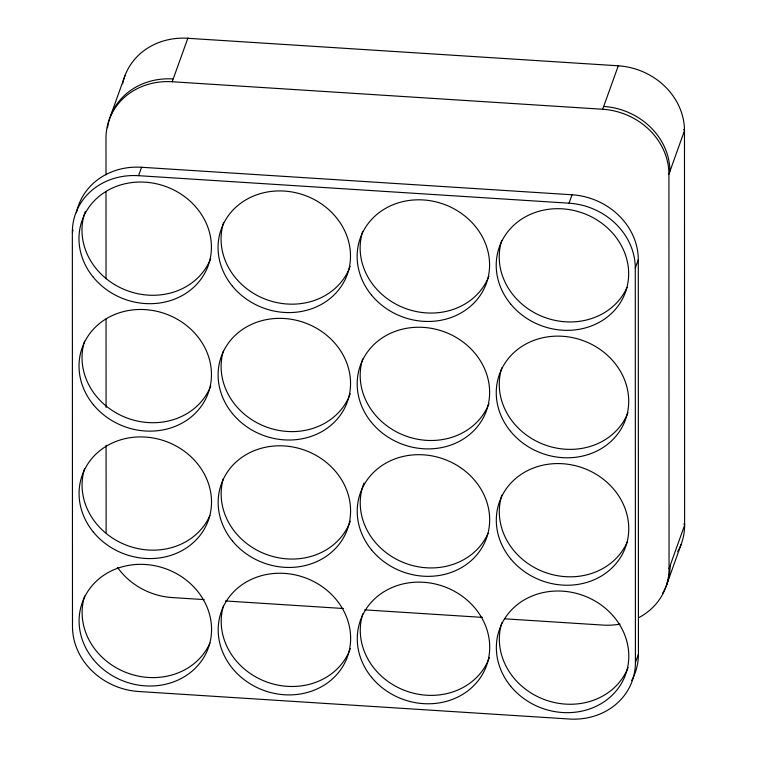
<?xml version="1.0" encoding="UTF-8"?>
<svg xmlns="http://www.w3.org/2000/svg" width="757" height="757" viewBox="0 0 757 757"><rect width="100%" height="100%" fill="white"/><g stroke="black" fill="none" stroke-linecap="round" stroke-linejoin="round"><path stroke-width="1.14" d="M110.503 116.095L125.056 75.445M76.466 212.755A66.985 60.002 19.7 0 1 141.568 167.269L572.046 194.776A66.985 60.002 19.7 0 1 638.293 259.689L638.435 654.152L635.416 662.564A66.985 60.002 19.7 0 1 569.217 719.018L138.739 691.51A66.985 60.002 19.7 0 1 72.483 626.597L72.35 232.144L73.098 230.033M72.35 232.144A66.985 60.002 19.7 0 1 138.55 175.681L141.568 167.269M105.999 174.81L105.98 138.2A66.985 60.002 19.7 0 1 172.189 81.747L187.935 37.982L188.171 38.484M635.416 662.564L635.284 268.101A66.985 60.002 19.7 0 0 569.037 203.188L572.046 194.776M639.088 617.504A66.985 60.002 19.7 0 0 669.056 568.63L668.914 174.167A66.985 60.002 19.7 0 0 602.667 109.254L618.412 65.49L618.677 66.19M635.284 268.101L638.293 259.689M668.914 174.167L684.479 130.706A3.35 1.419 0 0 0 683.647 129.542M669.056 568.63L684.612 525.159L684.479 130.706A66.985 60.002 19.7 0 0 618.232 65.793L187.745 38.285A66.985 60.002 19.7 0 0 122.643 83.772M666.548 585.123L681.101 544.463M172.189 81.747L602.667 109.254M138.55 175.681L569.037 203.188M204.21 599.61L172.369 597.576A66.985 60.002 19.7 0 1 117.553 567.466M225.444 600.963L343.385 608.505M364.609 609.858L482.55 617.39M504.957 618.829L602.846 625.083A66.985 60.002 19.7 0 0 620.049 624.099M105.999 191.351L106.027 278.746M106.046 318.896L106.075 407.474M106.094 445.267L106.122 532.663M107.522 127.734A66.985 60.002 19.7 0 1 173.192 78.946M670.059 565.82A66.985 60.002 19.7 0 1 662.668 593.223M603.67 106.453A66.985 60.002 19.7 0 1 669.917 171.366M677.723 551.692A66.985 60.002 19.7 0 0 684.612 525.159A3.35 1.419 0 0 0 683.779 523.995M638.435 654.152A66.985 60.002 19.7 0 1 631.546 680.675M627.033 287.376A66.985 60.002 19.7 0 1 544.141 317.202A66.985 60.002 19.7 0 1 501.768 240.338M488.861 276.324A66.985 60.002 19.7 0 1 406.301 308.761A66.985 60.002 19.7 0 1 362.688 231.453M350.207 266.332A66.985 60.002 19.7 0 1 267.846 300.094A66.985 60.002 19.7 0 1 223.618 222.567M210.711 258.544A66.985 60.002 19.7 0 1 126.902 290.537A66.985 60.002 19.7 0 1 85.295 211.458M627.988 412.641A66.985 60.002 19.7 0 1 545.418 445.088A66.985 60.002 19.7 0 1 501.815 367.779M488.908 403.755A66.985 60.002 19.7 0 1 406.339 436.202A66.985 60.002 19.7 0 1 362.735 358.894M350.245 393.772A66.985 60.002 19.7 0 1 268.489 427.743A66.985 60.002 19.7 0 1 223.324 351.106M210.749 385.985A66.985 60.002 19.7 0 1 128.188 418.432A66.985 60.002 19.7 0 1 84.576 341.123M627.118 542.258A66.985 60.002 19.7 0 1 544.226 572.074A66.985 60.002 19.7 0 1 501.863 495.22M488.047 533.373A66.985 60.002 19.7 0 1 403.311 562.47A66.985 60.002 19.7 0 1 363.966 483.004M350.292 521.213A66.985 60.002 19.7 0 1 268.536 555.184A66.985 60.002 19.7 0 1 223.362 478.547M209.888 515.602A66.985 60.002 19.7 0 1 126.996 545.418A66.985 60.002 19.7 0 1 84.623 468.564M628.073 667.523A66.985 60.002 19.7 0 1 545.513 699.97A66.985 60.002 19.7 0 1 501.9 622.661M489.419 657.54A66.985 60.002 19.7 0 1 407.048 691.302A66.985 60.002 19.7 0 1 362.821 613.776M350.34 648.645A66.985 60.002 19.7 0 1 268.584 682.625A66.985 60.002 19.7 0 1 223.41 605.988M209.935 643.043A66.985 60.002 19.7 0 1 127.044 672.859A66.985 60.002 19.7 0 1 84.67 596.005M510.549 303.898A66.985 60.002 19.7 0 0 624.023 295.788A66.985 60.002 19.7 0 0 552.733 208.866A66.985 60.002 19.7 0 0 510.549 303.898M371.469 295.012A66.985 60.002 19.7 0 0 484.944 286.903A66.985 60.002 19.7 0 0 413.663 199.98A66.985 60.002 19.7 0 0 371.469 295.012M232.39 286.127A66.985 60.002 19.7 0 0 345.864 278.018A66.985 60.002 19.7 0 0 274.583 191.095A66.985 60.002 19.7 0 0 232.39 286.127M93.31 277.242A66.985 60.002 19.7 0 0 206.784 269.132A66.985 60.002 19.7 0 0 135.503 182.21A66.985 60.002 19.7 0 0 93.31 277.242M510.587 431.339A66.985 60.002 19.7 0 0 624.061 423.229A66.985 60.002 19.7 0 0 552.78 336.307A66.985 60.002 19.7 0 0 510.587 431.339M371.517 422.453A66.985 60.002 19.7 0 0 484.991 414.344A66.985 60.002 19.7 0 0 413.7 327.421A66.985 60.002 19.7 0 0 371.517 422.453M232.437 413.568A66.985 60.002 19.7 0 0 345.911 405.459A66.985 60.002 19.7 0 0 274.621 318.536A66.985 60.002 19.7 0 0 232.437 413.568M93.357 404.683A66.985 60.002 19.7 0 0 206.831 396.573A66.985 60.002 19.7 0 0 135.55 309.651A66.985 60.002 19.7 0 0 93.357 404.683M510.634 558.78A66.985 60.002 19.7 0 0 624.109 550.67A66.985 60.002 19.7 0 0 552.828 463.748A66.985 60.002 19.7 0 0 510.634 558.78M371.555 549.894A66.985 60.002 19.7 0 0 485.029 541.785A66.985 60.002 19.7 0 0 413.748 454.862A66.985 60.002 19.7 0 0 371.555 549.894M232.484 541.009A66.985 60.002 19.7 0 0 345.949 532.9A66.985 60.002 19.7 0 0 274.668 445.977A66.985 60.002 19.7 0 0 232.484 541.009M93.404 532.124A66.985 60.002 19.7 0 0 206.879 524.014A66.985 60.002 19.7 0 0 135.588 437.092A66.985 60.002 19.7 0 0 93.404 532.124M510.682 686.221A66.985 60.002 19.7 0 0 624.156 678.111A66.985 60.002 19.7 0 0 552.865 591.189A66.985 60.002 19.7 0 0 510.682 686.221M371.602 677.335A66.985 60.002 19.7 0 0 485.076 669.226A66.985 60.002 19.7 0 0 413.795 582.303A66.985 60.002 19.7 0 0 371.602 677.335M232.522 668.45A66.985 60.002 19.7 0 0 345.996 660.341A66.985 60.002 19.7 0 0 274.715 573.418A66.985 60.002 19.7 0 0 232.522 668.45M93.442 659.565A66.985 60.002 19.7 0 0 206.916 651.455A66.985 60.002 19.7 0 0 135.635 564.523A66.985 60.002 19.7 0 0 93.442 659.565"/></g></svg>
